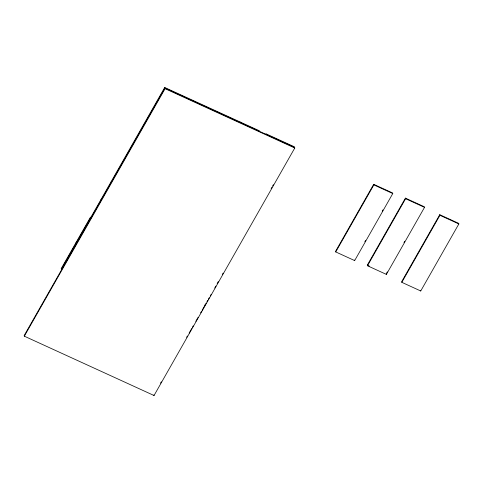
<?xml version="1.0" encoding="UTF-8"?>
<svg xmlns="http://www.w3.org/2000/svg" width="483" height="483" viewBox="0 0 483 483"><rect width="100%" height="100%" fill="white"/><g stroke="black" fill="none" stroke-linecap="round" stroke-linejoin="round"><path stroke-width="0.72" d="M259.462 131.34L259.274 130.742L164.703 87.483L61.347 269.248L61.172 268.687L90.496 217.127L90.852 218.28M24.337 336.186L24.15 335.594L164.89 88.075L294.588 147.406L294.775 148.003L154.035 395.517L24.337 336.186L165.071 88.673L164.703 87.483M160.549 383.14L161.298 381.83M186.613 337.303L187.362 335.993M204.484 305.872L205.233 304.562M217.145 283.606L218.262 281.643M222.355 274.441L223.104 273.13M271.132 188.66L271.875 187.35M272.623 186.04L273.366 184.729M189.131 333.089L191.733 328.518M192.476 327.214L193.218 325.904M195.82 321.334L198.048 317.416M200.644 312.845L201.387 311.535M202.129 310.231L204.363 306.313M205.106 305.002L206.217 303.046M206.959 301.736L207.702 300.432M208.445 299.128L209.187 297.818M210.304 295.862L211.047 294.552M214.76 288.019L215.877 286.063M373.679 184.301L335.564 251.341L335.745 251.933L354.661 260.585L392.776 193.55L392.594 192.959L373.679 184.301L373.866 184.898L335.745 251.933M364.84 241.766L365.577 240.468M382.234 211.18L382.971 209.876M367.297 265.155L405.412 198.121L424.328 206.772L424.515 207.37L386.394 274.404L367.485 265.753L367.297 265.155L369.326 266.085M367.485 265.753L405.599 198.718L405.412 198.121M386.581 273.161L387.324 271.857M403.975 242.569L404.712 241.271M439.747 214.7L401.633 281.74L401.82 282.332L420.735 290.983L458.85 223.949L458.663 223.351L439.747 214.7L439.935 215.297L401.82 282.332M165.071 88.673L294.775 148.003M405.599 198.718L424.515 207.37M373.866 184.898L392.776 193.55M439.935 215.297L458.85 223.949M420.548 290.392L420.735 290.983M386.213 273.813L386.394 274.404M354.48 259.993L354.661 260.585M294.497 147.369L294.316 146.772L265.94 133.797L266.127 134.389M240.359 122.09L240.546 122.688M221.449 113.439L221.631 114.036M193.073 100.458L193.26 101.056M126.588 154.518L126.769 155.109M111.193 181.59L111.38 182.182M100.929 199.636L101.116 200.234M153.848 394.925L154.035 395.517M75.831 242.907L76.006 243.468"/></g></svg>
